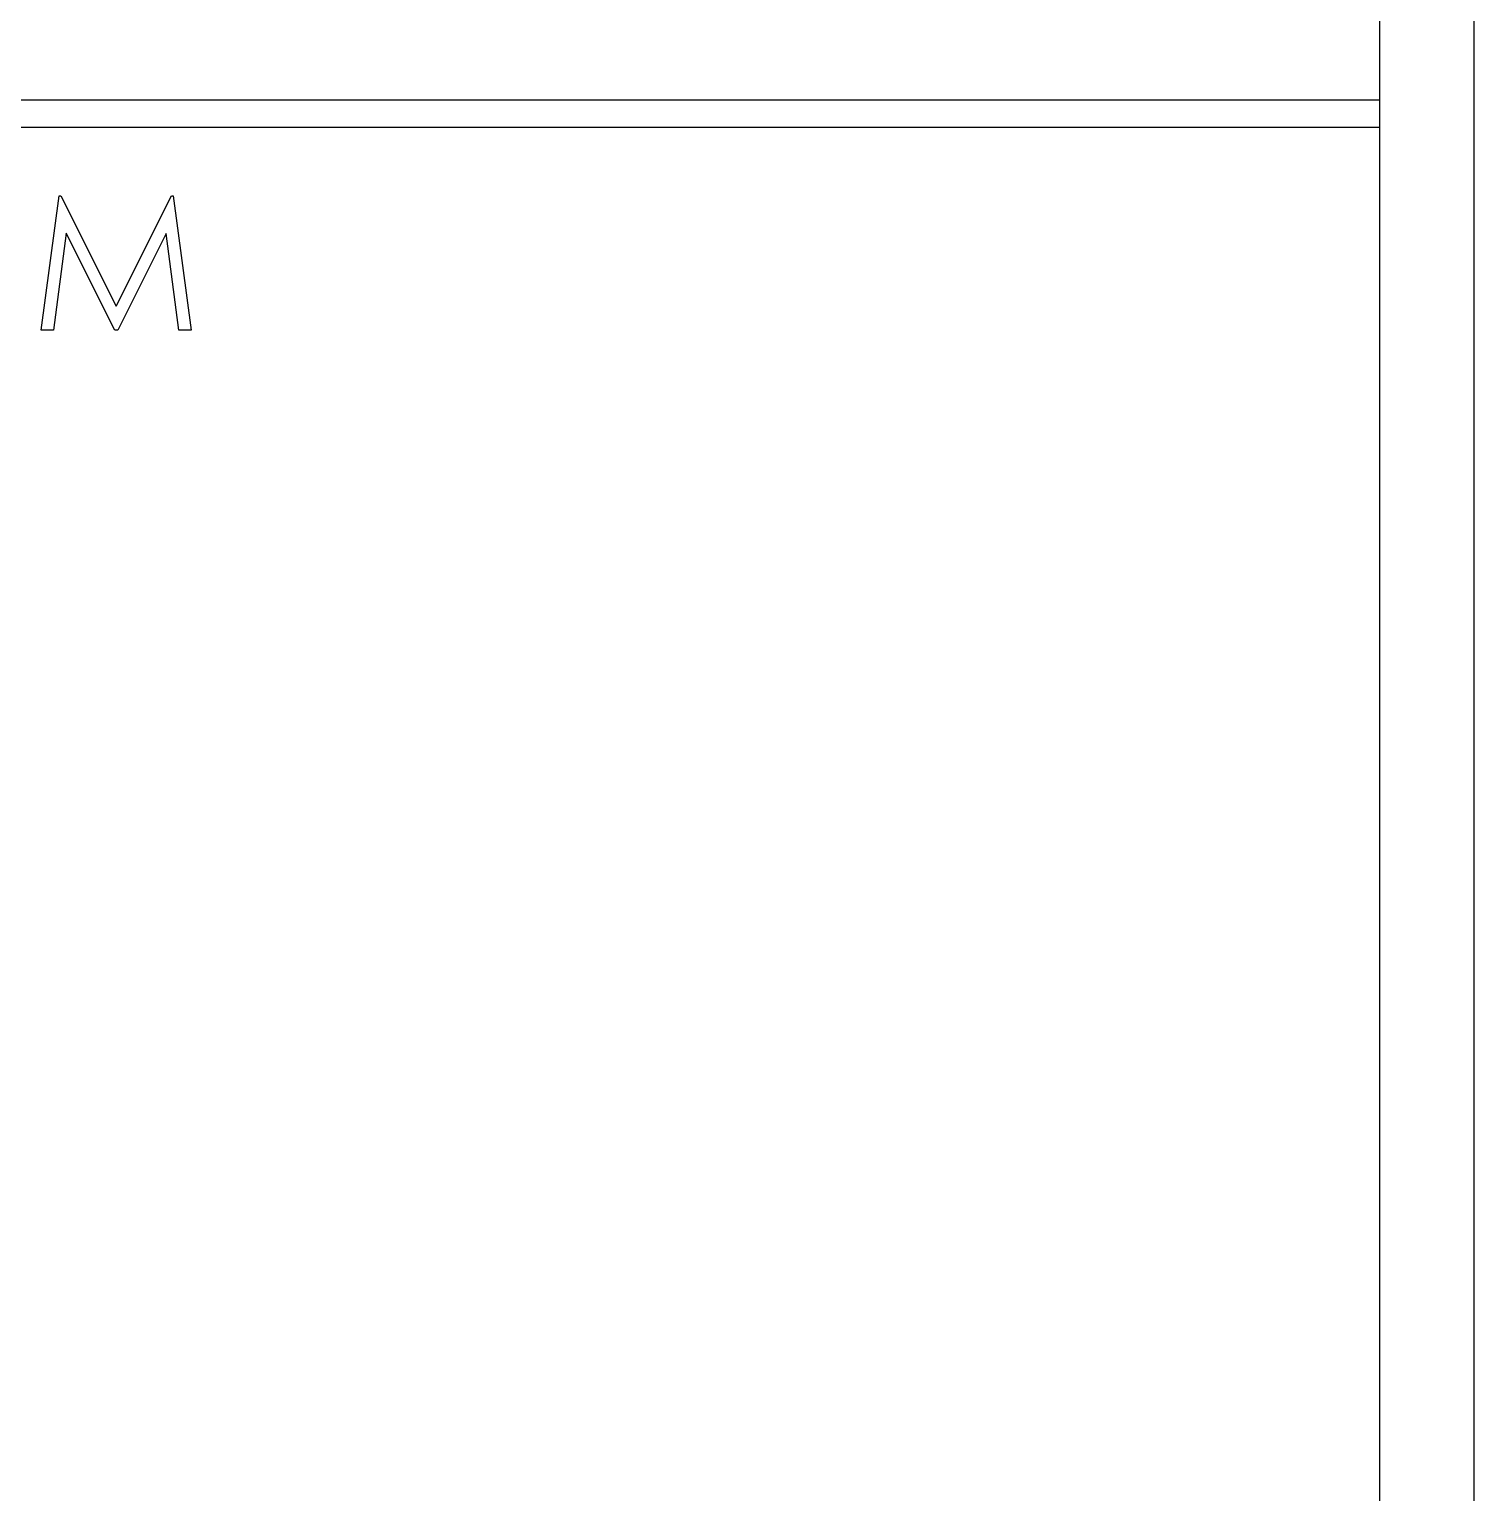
# Model space of a CAD drawing. Header units: millimetres. Extents: x -2889 to 8174, y 2447 to 8478.
# Drawn here: x 2748.576 to 2749.652, y 3454.039 to 3455.128 of the extents above; entities that cross this region are included whole.
import ezdxf

# ---------------------------------------------------------------- set-up
doc = ezdxf.new("R2010")
doc.units = ezdxf.units.MM

msp = doc.modelspace()

# ---------------------------------------------------------------- linework, layer by layer
at = {"color": 7, "linetype": 'Continuous', "lineweight": 25}
for p, q in [((2749.5819, 3448.5766), (2749.5819, 3474.4366)), ((2749.6519, 3474.4366), (2749.6519, 3448.5766)), ((2749.5819, 3455.0752), (2747.2783, 3455.0752)), ((2747.2783, 3455.0552), (2749.5819, 3455.0552)), ((2748.5852, 3454.9041), (2748.5984, 3455.0041)), ((2748.5984, 3455.0041), (2748.5997, 3455.0041)), ((2748.5997, 3455.0041), (2748.641, 3454.922)), ((2748.641, 3454.922), (2748.6822, 3455.0041)), ((2748.6822, 3455.0041), (2748.6835, 3455.0041)), ((2748.6835, 3455.0041), (2748.6968, 3454.9041)), ((2748.6038, 3454.9762), (2748.5943, 3454.9041)), ((2748.64, 3454.9041), (2748.6038, 3454.9762)), ((2748.6782, 3454.976), (2748.6421, 3454.9041)), ((2748.6877, 3454.9041), (2748.6782, 3454.976)), ((2748.5943, 3454.9041), (2748.5852, 3454.9041)), ((2748.6421, 3454.9041), (2748.64, 3454.9041)), ((2748.6968, 3454.9041), (2748.6877, 3454.9041))]:
    msp.add_line(p, q, dxfattribs=at)

doc.saveas('drawing.dxf')
